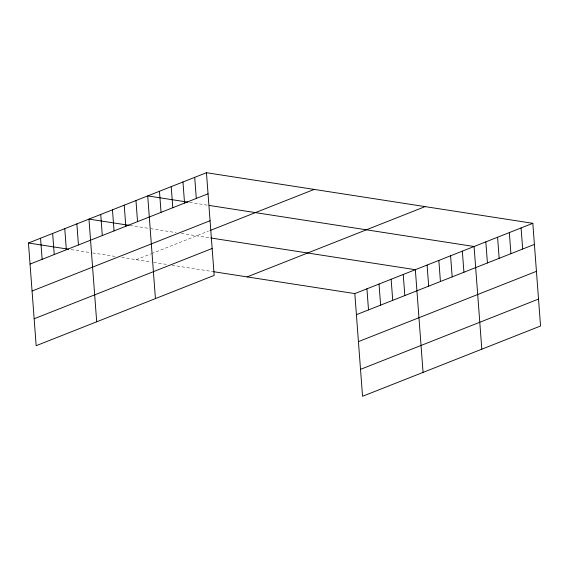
<?xml version="1.0" encoding="UTF-8"?>
<svg xmlns="http://www.w3.org/2000/svg" width="569" height="569" viewBox="0 0 569 569"><rect width="100%" height="100%" fill="white"/><g stroke="black" fill="none" stroke-linecap="round" stroke-linejoin="round"><path stroke-width="0.43" stroke-dasharray="2.85 2.13" d="M136.155 259.699L150.678 253.959M151.482 253.646L208.425 231.163M189.598 202.4L207.55 205.181M130.002 225.459L149.661 228.51M150.515 228.646L176.162 232.621M181.291 233.411L210.857 237.998M71.189 249.627L89.994 252.544M92.562 252.942L115.635 256.519M121.624 257.444L151.169 262.024M153.673 262.416L167.855 264.613M172.03 265.261L212.913 271.598"/><path stroke-width="0.85" d="M206.455 172.713L214.179 275.403L36.174 345.689L28.45 242.999L206.455 172.713L532.826 223.311L540.55 326.001L362.545 396.287L354.821 293.597L532.826 223.311M30.036 264.087L208.041 193.801M32.063 291.015L210.068 220.729M209.989 230.545L314.159 189.413M34.147 318.761L212.152 248.475M247.117 276.904L425.128 206.611M356.407 314.693L534.412 244.407M358.434 341.62L536.439 271.328M360.518 369.359L538.523 299.074M187.891 202.137L147.712 195.907L155.437 298.597M209.257 205.452L474.084 246.505L481.808 349.195M129.149 225.331L88.97 219.101L96.694 321.791M210.857 237.998L415.342 269.699L423.066 372.389M28.45 242.999L68.621 249.229M213.745 271.726L354.821 293.597M521.083 227.949L522.669 249.044M509.333 232.593L510.919 253.682M497.583 237.23L499.169 258.319M485.834 241.868L487.42 262.956M462.341 251.149L463.927 272.238M450.591 255.787L452.177 276.875M438.841 260.424L440.427 281.513M427.091 265.062L428.677 286.157M403.243 274.478L404.822 295.574M391.138 279.258L392.724 300.354M379.032 284.038L380.618 305.133M366.927 288.817L368.513 309.913M194.712 177.35L196.298 198.439M182.962 181.988L184.548 203.083M171.212 186.632L172.798 207.721M159.462 191.269L161.048 212.358M135.97 200.544L137.549 221.64M124.22 205.181L125.806 226.277M112.47 209.826L114.056 230.914M100.72 214.463L102.306 235.552M76.865 223.88L78.451 244.969M64.766 228.66L66.353 249.748M52.661 233.439L54.247 254.528M40.555 238.219L42.142 259.308"/></g></svg>
